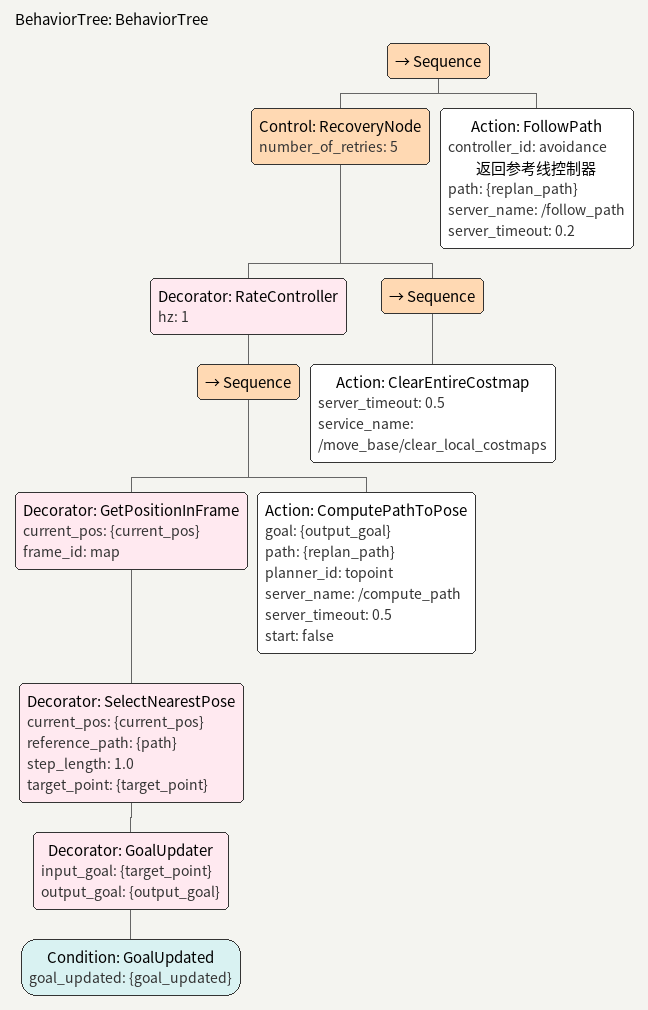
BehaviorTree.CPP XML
<?xml version="1.0"?>
<root main_tree_to_execute="BehaviorTree">
    <BehaviorTree ID="BehaviorTree">
        <Sequence>
            <Control ID="RecoveryNode" number_of_retries="5">
                <Decorator ID="RateController" hz="1">
                    <Sequence>
                        <Decorator ID="GetPositionInFrame" current_pos="{current_pos}" frame_id="map">
                            <Decorator ID="SelectNearestPose" current_pos="{current_pos}" reference_path="{path}" step_length="1.0" target_point="{target_point}">
                                <Decorator ID="GoalUpdater" input_goal="{target_point}" output_goal="{output_goal}">
                                    <Condition ID="GoalUpdated" goal_updated="{goal_updated}"/>
                                </Decorator>
                            </Decorator>
                        </Decorator>
                        <Action ID="ComputePathToPose" goal="{output_goal}" path="{replan_path}" planner_id="topoint" server_name="/compute_path" server_timeout="0.5" start="false"/>
                    </Sequence>
                </Decorator>
                <Sequence>
                    <Action ID="ClearEntireCostmap" server_timeout="0.5" service_name="/move_base/clear_local_costmaps"/>
                </Sequence>
            </Control>
            <Action ID="FollowPath" controller_id="avoidance" name="返回参考线控制器" path="{replan_path}" server_name="/follow_path" server_timeout="0.2"/>
        </Sequence>
    </BehaviorTree>
</root>
